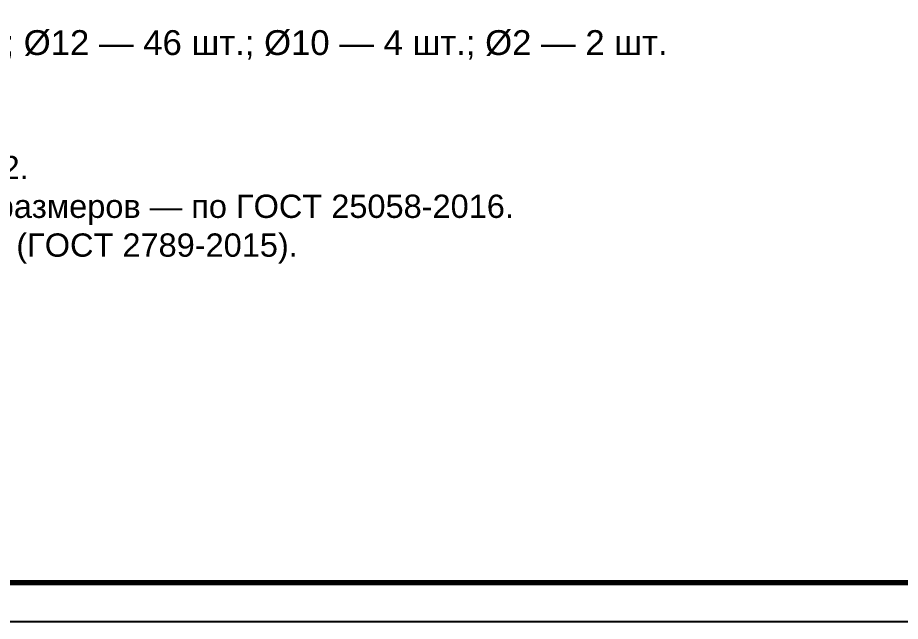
# Model space of a CAD drawing. Header units: millimetres. Extents: x 0 to 420, y 0 to 297.
# Drawn here: x 108.2 to 222, y 0 to 77.8 of the extents above; entities that cross this region are included whole.
import ezdxf

# ---------------------------------------------------------------- set-up
doc = ezdxf.new("R2010")
doc.units = ezdxf.units.MM
doc.styles.add('GOST', font='Arial')

msp = doc.modelspace()

# ---------------------------------------------------------------- linework, layer by layer
at = {"color": 7, "lineweight": 25}
msp.add_lwpolyline([(0, 0), (420, 0), (420, 297), (0, 297)], close=True, dxfattribs=at)
at = {"color": 7, "lineweight": 70}
msp.add_lwpolyline([(20, 5), (415, 5), (415, 292), (20, 292)], close=True, dxfattribs=at)

# ---------------------------------------------------------------- texts
at = {"color": 6, "style": 'GOST'}
msp.add_text('Отверстия: Ø20 — 4 шт.; Ø13 — 20 шт.; Ø12 — 46 шт.; Ø10 — 4 шт.; Ø2 — 2 шт.', height=3.2, dxfattribs=at).set_placement((25, 73))
at = {"color": 3, "style": 'GOST'}
for s, p in [('1. Общие требования — по ГОСТ 2.312-72.', (25, 57)), ('2. Неуказанные предельные отклонения размеров — по ГОСТ 25058-2016.', (25, 52)), ('3. Неуказанная шероховатость — Ra 12,5 (ГОСТ 2789-2015).', (25, 47))]:
    msp.add_text(s, height=3, dxfattribs=at).set_placement(p)

doc.saveas('drawing.dxf')
